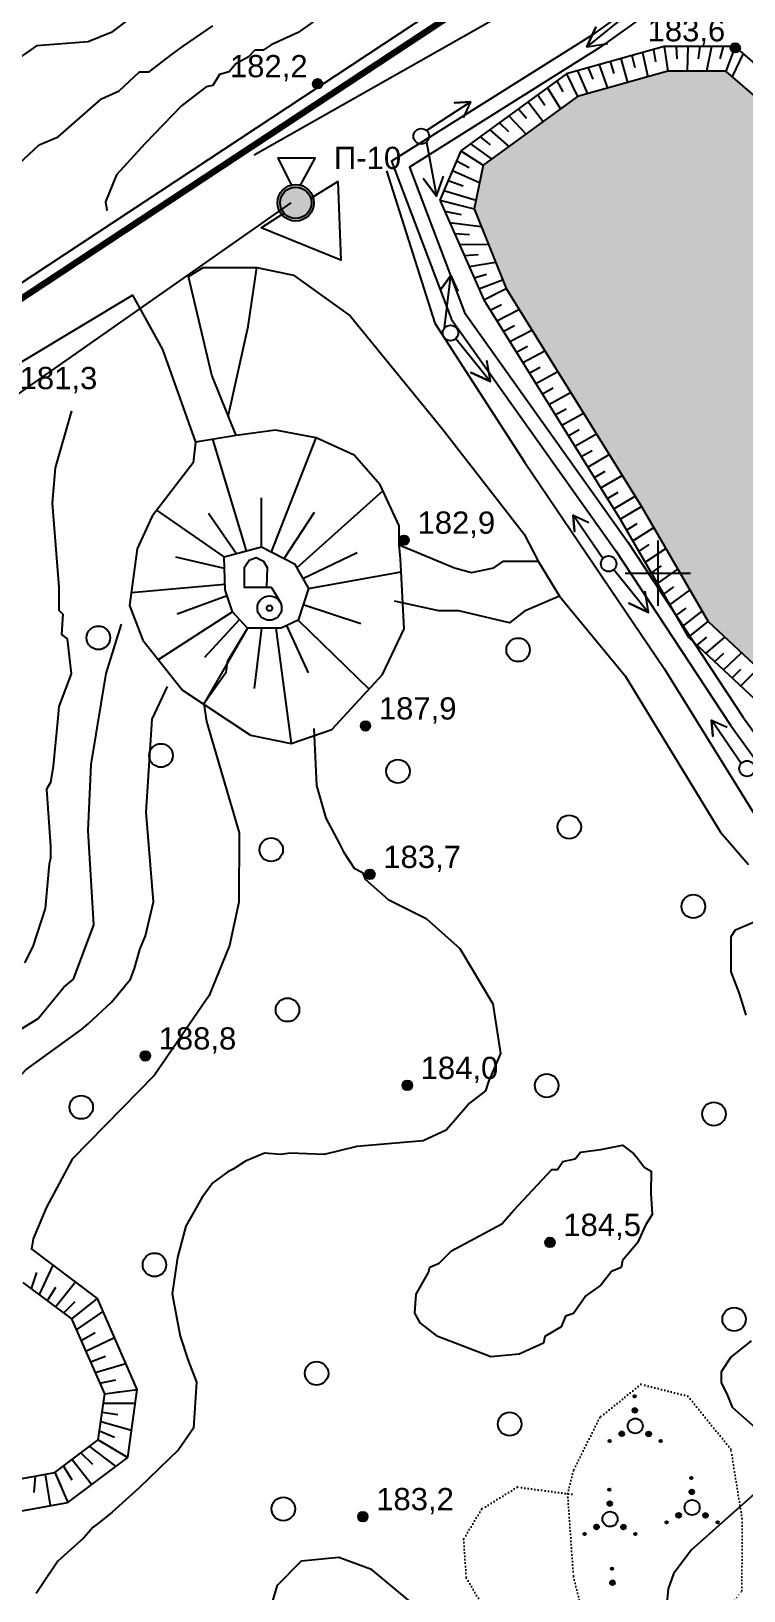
# Model space of a CAD drawing. Header units: millimetres. Extents: x 6127 to 9314, y 4730 to 7085.
# Drawn here: x 6904.1 to 7013.1, y 6244.3 to 6482.9 of the extents above; entities that cross this region are included whole.
import ezdxf

# ---------------------------------------------------------------- set-up
doc = ezdxf.new("R2010")
doc.units = ezdxf.units.MM
doc.header["$LTSCALE"] = 0.7
doc.linetypes.add('ACAD_ISO07W100', pattern=[3, 0, -3])
for name, color, linetype in [('відм', 14, 'Continuous'), ('горизонталі', 22, 'Continuous'), ('горный отвод', 7, 'Continuous'), ('дерево', 7, 'Continuous'), ('кущ', 7, 'Continuous'), ('Откос', 7, 'Continuous'), ('чорн', 255, 'Continuous')]:
    doc.layers.add(name, color=color, linetype=linetype)
doc.layers.add('ИзосеймРадиус', color=90, linetype='Continuous', lineweight=30)
doc.styles.get("Standard").update_dxf_attribs({"font": 'arial.ttf'})

msp = doc.modelspace()

# ---------------------------------------------------------------- hatches: boundary and pattern name
at = {"layer": 'відм', "ltscale": 0.2, "true_color": 0x000000}
h = msp.add_hatch(color=18, dxfattribs=at)
h.dxf.hatch_style = 1
h.paths.add_polyline_path([(7012.54, 6480.34, 1), (7011.07, 6480.34, 1)])
h = msp.add_hatch(color=18, dxfattribs=at)
h.dxf.hatch_style = 1
h.paths.add_polyline_path([(6948.65, 6474.84, 1), (6947.19, 6474.85, 1)])
h = msp.add_hatch(color=18, dxfattribs=at)
h.dxf.hatch_style = 1
h.paths.add_polyline_path([(6961.9, 6405.04, 1), (6960.43, 6405.04, 1)])
h = msp.add_hatch(color=18, dxfattribs=at)
h.dxf.hatch_style = 1
h.paths.add_polyline_path([(6956, 6376.62, 1), (6954.53, 6376.62, 1)])
h = msp.add_hatch(color=18, dxfattribs=at)
h.dxf.hatch_style = 1
h.paths.add_polyline_path([(6956.67, 6353.91, 1), (6955.2, 6353.92, 1)])
h = msp.add_hatch(color=18, dxfattribs=at)
h.dxf.hatch_style = 1
h.paths.add_polyline_path([(6922.3, 6326.14, 1), (6920.84, 6326.14, 1)])
h = msp.add_hatch(color=18, dxfattribs=at)
h.dxf.hatch_style = 1
h.paths.add_polyline_path([(6962.38, 6321.63, 1), (6960.92, 6321.64, 1)])
h = msp.add_hatch(color=18, dxfattribs=at)
h.dxf.hatch_style = 1
h.paths.add_polyline_path([(6984.2, 6297.62, 1), (6982.74, 6297.62, 1)])
h = msp.add_hatch(color=18, dxfattribs=at)
h.dxf.hatch_style = 1
h.paths.add_polyline_path([(6955.58, 6255.67, 1), (6954.12, 6255.67, 1)])
at = {"layer": 'кущ', "ltscale": 0.2, "true_color": 0x000000}
h = msp.add_hatch(color=18, dxfattribs=at)
h.dxf.hatch_style = 1
h.paths.add_polyline_path([(6996.47, 6271.56), (6996.46, 6272.28, -0.133506), (6996.64, 6272.23, -0.764437)])
h.paths.add_polyline_path([(6996.47, 6271.56, -0.133506), (6996.29, 6271.6, -0.764437), (6996.46, 6272.28)])
h.paths.add_polyline_path([(6996.42, 6274.24, -0.133506), (6996.51, 6274.21, -0.764437), (6996.43, 6273.88)])
h.paths.add_polyline_path([(6996.42, 6274.24), (6996.43, 6273.88, -0.133506), (6996.33, 6273.9, -0.764437)])
h = msp.add_hatch(color=18, dxfattribs=at)
h.dxf.hatch_style = 1
h.paths.add_polyline_path([(6994.78, 6268.52), (6994.15, 6268.16, -0.133506), (6994.1, 6268.34, -0.764437)])
h.paths.add_polyline_path([(6994.78, 6268.52, -0.133506), (6994.83, 6268.34, -0.764437), (6994.15, 6268.16)])
h.paths.add_polyline_path([(6992.46, 6267.17, -0.133506), (6992.44, 6267.26, -0.764437), (6992.77, 6267.35)])
h.paths.add_polyline_path([(6992.46, 6267.17), (6992.77, 6267.35, -0.133506), (6992.8, 6267.26, -0.764437)])
h = msp.add_hatch(color=18, dxfattribs=at)
h.dxf.hatch_style = 1
h.paths.add_polyline_path([(6998.25, 6268.52), (6998.88, 6268.15, 0.133506), (6998.93, 6268.33, 0.764437)])
h.paths.add_polyline_path([(6998.25, 6268.52, 0.133506), (6998.2, 6268.33, 0.764437), (6998.88, 6268.15)])
h.paths.add_polyline_path([(7000.57, 6267.16, 0.133506), (7000.59, 6267.25, 0.764437), (7000.25, 6267.34)])
h.paths.add_polyline_path([(7000.57, 6267.16), (7000.25, 6267.34, 0.133506), (7000.23, 6267.25, 0.764437)])
h = msp.add_hatch(color=18, dxfattribs=at)
h.dxf.hatch_style = 1
h.paths.add_polyline_path([(6992.61, 6257.31), (6992.6, 6258.03, -0.133506), (6992.78, 6257.98, -0.764437)])
h.paths.add_polyline_path([(6992.61, 6257.31, -0.133506), (6992.43, 6257.35, -0.764437), (6992.6, 6258.03)])
h.paths.add_polyline_path([(6992.56, 6259.99, -0.133506), (6992.65, 6259.97, -0.764437), (6992.57, 6259.63)])
h.paths.add_polyline_path([(6992.56, 6259.99), (6992.57, 6259.63, -0.133506), (6992.47, 6259.65, -0.764437)])
h = msp.add_hatch(color=18, dxfattribs=at)
h.dxf.hatch_style = 1
h.paths.add_polyline_path([(7005.17, 6259.08), (7005.16, 6259.81, -0.133506), (7005.34, 6259.76, -0.764437)])
h.paths.add_polyline_path([(7005.17, 6259.08, -0.133506), (7004.99, 6259.13, -0.764437), (7005.16, 6259.81)])
h.paths.add_polyline_path([(7005.12, 6261.77, -0.133506), (7005.21, 6261.74, -0.764437), (7005.13, 6261.4)])
h.paths.add_polyline_path([(7005.12, 6261.77), (7005.13, 6261.4, -0.133506), (7005.03, 6261.43, -0.764437)])
h = msp.add_hatch(color=18, dxfattribs=at)
h.dxf.hatch_style = 1
h.paths.add_polyline_path([(7003.48, 6256.05), (7002.85, 6255.68, -0.133506), (7002.8, 6255.87, -0.764437)])
h.paths.add_polyline_path([(7003.48, 6256.05, -0.133506), (7003.53, 6255.87, -0.764437), (7002.85, 6255.68)])
h.paths.add_polyline_path([(7001.16, 6254.69, -0.133506), (7001.14, 6254.79, -0.764437), (7001.47, 6254.88)])
h.paths.add_polyline_path([(7001.16, 6254.69), (7001.47, 6254.88, -0.133506), (7001.5, 6254.79, -0.764437)])
h = msp.add_hatch(color=18, dxfattribs=at)
h.dxf.hatch_style = 1
h.paths.add_polyline_path([(7006.95, 6256.05), (7007.58, 6255.68, 0.133506), (7007.63, 6255.86, 0.764437)])
h.paths.add_polyline_path([(7006.95, 6256.05, 0.133506), (7006.9, 6255.86, 0.764437), (7007.58, 6255.68)])
h.paths.add_polyline_path([(7009.26, 6254.69, 0.133506), (7009.29, 6254.78, 0.764437), (7008.95, 6254.87)])
h.paths.add_polyline_path([(7009.26, 6254.69), (7008.95, 6254.87, 0.133506), (7008.93, 6254.78, 0.764437)])
h = msp.add_hatch(color=18, dxfattribs=at)
h.dxf.hatch_style = 1
h.paths.add_polyline_path([(6990.91, 6254.27), (6990.29, 6253.91, -0.133506), (6990.24, 6254.09, -0.764437)])
h.paths.add_polyline_path([(6990.91, 6254.27, -0.133506), (6990.96, 6254.09, -0.764437), (6990.29, 6253.91)])
h.paths.add_polyline_path([(6988.6, 6252.92, -0.133506), (6988.58, 6253.01, -0.764437), (6988.91, 6253.1)])
h.paths.add_polyline_path([(6988.6, 6252.92), (6988.91, 6253.1, -0.133506), (6988.94, 6253.01, -0.764437)])
h = msp.add_hatch(color=18, dxfattribs=at)
h.dxf.hatch_style = 1
h.paths.add_polyline_path([(6994.39, 6254.27), (6995.02, 6253.9, 0.133506), (6995.07, 6254.08, 0.764437)])
h.paths.add_polyline_path([(6994.39, 6254.27, 0.133506), (6994.34, 6254.09, 0.764437), (6995.02, 6253.9)])
h.paths.add_polyline_path([(6996.7, 6252.91, 0.133506), (6996.73, 6253, 0.764437), (6996.39, 6253.09)])
h.paths.add_polyline_path([(6996.7, 6252.91), (6996.39, 6253.09, 0.133506), (6996.37, 6253, 0.764437)])
h = msp.add_hatch(color=18, dxfattribs=at)
h.dxf.hatch_style = 1
h.paths.add_polyline_path([(6993.03, 6245.19), (6993.01, 6245.91, -0.133506), (6993.2, 6245.86, -0.764437)])
h.paths.add_polyline_path([(6993.03, 6245.19, -0.133506), (6992.84, 6245.23, -0.764437), (6993.01, 6245.91)])
h.paths.add_polyline_path([(6992.97, 6247.87, -0.133506), (6993.06, 6247.85, -0.764437), (6992.98, 6247.51)])
h.paths.add_polyline_path([(6992.97, 6247.87), (6992.98, 6247.51, -0.133506), (6992.89, 6247.53, -0.764437)])
at = {"layer": 'чорн', "ltscale": 0.2, "true_color": 0x000000}
h = msp.add_hatch(color=18, dxfattribs=at)
h.dxf.hatch_style = 1
h.set_gradient(color1=(0, 255, 255), color2=(0, 255, 255), tint=1)
h.paths.add_polyline_path([(7051.75, 6427.54), (7031.34, 6453.15), (7022.25, 6462.51), (7015.11, 6472.69), (7010.39, 6476.75), (7001.48, 6476.76), (6987.69, 6472.9), (6973.26, 6462.38), (6971.88, 6455.72), (6976.76, 6443.52), (6997.48, 6410.18), (7007.67, 6392.59), (7026.81, 6374.67), (7035.19, 6370.66), (7042.41, 6369.66), (7049.68, 6364.37), (7054.11, 6354.88), (7057.84, 6340.15), (7064.39, 6327.53), (7078.67, 6310.87), (7096.01, 6296.2), (7108.92, 6288.86), (7127.85, 6284.65), (7147.64, 6288.17), (7163.92, 6295.21), (7169.66, 6301.46), (7169.67, 6310.63), (7164.33, 6323.05), (7167.4, 6330.72), (7174.91, 6335.08), (7181.97, 6334.65), (7195.62, 6326.8), (7197.17, 6332.87), (7193.6, 6342.08), (7194.62, 6345.7), (7202.29, 6346.8), (7202.3, 6350.91), (7195.58, 6358.81), (7187.28, 6364.32), (7187.27, 6355.54), (7180.44, 6341.92), (7173.35, 6345.22), (7175.83, 6357.12), (7182.04, 6367.79), (7180.02, 6369.13), (7172.93, 6372.53), (7160.44, 6381.4), (7145.48, 6387.4), (7121.91, 6389.59), (7106.03, 6393.78), (7078.64, 6402.84), (7070.07, 6407.22)])
at = {"layer": 'чорн', "ltscale": 0.2, "true_color": 0x000000, "transparency": 33554687}
h = msp.add_hatch(color=18, dxfattribs=at)
h.dxf.hatch_style = 1
h.paths.add_polyline_path([(6947.37, 6456.64, 1), (6941.8, 6456.64, 1)])

# ---------------------------------------------------------------- linework, layer by layer
at = {"color": 18, "ltscale": 0.2, "true_color": 0x000000, "transparency": 33554687}
for p, q in [((6938.2, 6463.96), (7190.9, 6607.09)), ((6717.4, 6298.06), (6943.9, 6456.64))]:
    msp.add_line(p, q, dxfattribs=at)
at = {"color": 1, "ltscale": 0.2, "transparency": 33554687}
msp.add_circle((7198.6, 6030.85), 258, dxfattribs=at)
at = {"layer": 'відм', "color": 18, "ltscale": 0.2, "true_color": 0x000000}
for centre in [(7011.81, 6480.34), (6947.92, 6474.85), (6961.16, 6405.04), (6955.26, 6376.62), (6955.93, 6353.92), (6921.57, 6326.14), (6961.65, 6321.64), (6983.47, 6297.62), (6954.85, 6255.67)]:
    msp.add_circle(centre, 0.733, dxfattribs=at)
at = {"layer": 'горизонталі', "color": 18, "true_color": 0x000000}
for points in [[(6919.67, 6485.19), (6916.35, 6482.7), (6912.82, 6481.25), (6904.93, 6480.64), (6902.23, 6478.77)], [(6947.26, 6484.32), (6944.98, 6482.67), (6940.83, 6480.8), (6939.58, 6479.98), (6938.34, 6479.98), (6937.3, 6478.94), (6935.43, 6477.91), (6934.39, 6476.66), (6932.94, 6476.25), (6931.9, 6474.59), (6930.86, 6474.38), (6927.12, 6471.48), (6921.51, 6465.68), (6917.15, 6460.91), (6915.49, 6456.77), (6915.69, 6455.52), (6915.69, 6455.52), (6915.69, 6455.52)], [(6902.21, 6462.59), (6905.33, 6465.49), (6908.24, 6466.73), (6914.88, 6472.54), (6917.58, 6473.78), (6920.7, 6476.68), (6922.15, 6476.68), (6925.68, 6479.37), (6927.34, 6480.61), (6931.91, 6483.72)], [(6910.26, 6424.82), (6907.76, 6416.11), (6907.34, 6410.71), (6908.36, 6397.85), (6908.36, 6394.32), (6908.98, 6393.7), (6908.77, 6390.59), (6909.6, 6389.96), (6910.21, 6384.57), (6908.34, 6379.59), (6908.13, 6377.31), (6907.5, 6370.46), (6907.08, 6367.97), (6906.46, 6366.94), (6907.07, 6358.22), (6907.07, 6356.35), (6906.86, 6355.52), (6906.23, 6348.68), (6904.35, 6342.87), (6903.11, 6340.38)], [(6960.43, 6404.31), (6968.86, 6400.79), (6971.48, 6400.1), (6974.87, 6400.82), (6976.36, 6401.81), (6981.68, 6401.8)], [(6984.95, 6396.49), (6979.57, 6394.17), (6977.29, 6392.4), (6969.54, 6394.23), (6966.49, 6394.24), (6959.68, 6395.68)], [(6898.36, 6327.69), (6905.17, 6331.87), (6909.12, 6336.64), (6910.57, 6337.88), (6913.7, 6346.18), (6912.84, 6360.56), (6913.31, 6370.72), (6915.61, 6384.63), (6917.95, 6392.21)], [(6937.19, 6391.59), (6934.08, 6386.41), (6933.87, 6384.75), (6930.54, 6379.98), (6930.95, 6377.28), (6935.91, 6360.26), (6935.9, 6349.68), (6934.44, 6343.04), (6931.73, 6336.41), (6931.32, 6335.37), (6922.98, 6323.18), (6910.36, 6310.33), (6906.42, 6302.89), (6904.44, 6298.14), (6904.14, 6296.65)], [(6892.28, 6294.96), (6892.27, 6296.2), (6892.69, 6302.01), (6893.53, 6309.48), (6894.57, 6312.59), (6894.78, 6314.04), (6896.65, 6316.11), (6898.31, 6318.81), (6900.8, 6321.3), (6903.29, 6323.99), (6911.81, 6330.2), (6912.85, 6331.03), (6916.38, 6334.35), (6919.29, 6337.87), (6919.91, 6339.53), (6920.75, 6342.44), (6921.58, 6344.51), (6922.83, 6349.7), (6921.7, 6363.41), (6922.64, 6377.63), (6924.96, 6382.65)], [(6947.34, 6376.22), (6947.75, 6367.51), (6949.19, 6362.53), (6951.26, 6358.58), (6951.89, 6357.34), (6953.54, 6354.85), (6954.79, 6354.22), (6955.2, 6353.18), (6958.72, 6350.07), (6964.53, 6347.16), (6969.71, 6342.59), (6974.74, 6334.1), (6975.92, 6326.5), (6974.05, 6322.25), (6973.63, 6320.79), (6971.14, 6318.93), (6968.64, 6316.03), (6967.6, 6314.78), (6964.08, 6313.13), (6953.91, 6312.31), (6948.93, 6311.07), (6943.74, 6311.29), (6942.29, 6311.08), (6939.8, 6311.29), (6936.89, 6310.05), (6935.02, 6308.81), (6934.19, 6308.39), (6931.91, 6306.74), (6930.24, 6304.45), (6927.75, 6300.1), (6926.5, 6295.33), (6925.66, 6289.73), (6926.9, 6283.3), (6928.14, 6279.56), (6929.38, 6276.24), (6928.96, 6269.18), (6926.67, 6265.87), (6920.65, 6260.06), (6916.49, 6256.33), (6914.42, 6254.68), (6913.59, 6254.06), (6912.13, 6252.4), (6908.19, 6248.87), (6905.69, 6245.14), (6904.86, 6243.9)], [(7013.48, 6332.37), (7012.45, 6335.69), (7011.2, 6339.01), (7011.21, 6344.4), (7011.83, 6345.44), (7015.78, 6347.1)], [(6996.88, 6310.48), (6997.89, 6309.15), (6998.93, 6308.52), (6998.92, 6305.2), (6999.13, 6301.88), (6998.09, 6300.23), (6996.84, 6297.53), (6994.55, 6294.83), (6994.34, 6293.8), (6992.89, 6293.18), (6991.23, 6291.1), (6988.95, 6289.45), (6987.07, 6286.75), (6985.83, 6286.34), (6985.2, 6284.68), (6982.71, 6283.23), (6982.5, 6282.19), (6978.77, 6280.54), (6974.41, 6280.13), (6966.32, 6283.25), (6963.63, 6285.33), (6962.8, 6286.78), (6963.01, 6289.68), (6964.88, 6293), (6965.09, 6293.83), (6966.54, 6294.45), (6968.41, 6296.32), (6976.09, 6300.46), (6977.96, 6302.53), (6983.78, 6308.75), (6984.61, 6308.75), (6985.44, 6309.99), (6987.31, 6310.4), (6988.14, 6311.44), (6991.25, 6311.85), (6994.57, 6312.47), (6996.23, 6311.22), (6996.88, 6310.48)], [(7014.25, 6282.57), (7011.14, 6280.08), (7009.68, 6277.8), (7009.68, 6276.14), (7010.51, 6274.48), (7011.33, 6272.41), (7014.86, 6269.29)], [(7015.18, 6259.52), (7010.23, 6255.12), (7005.09, 6250.55), (7002.38, 6246.9), (7001.55, 6244.62), (7001.34, 6242.54)], [(6903.65, 6226.53), (6914.27, 6230.44), (6923.84, 6231.81), (6931.21, 6230.56), (6935.27, 6231.27), (6939.51, 6237.46), (6941.81, 6245.2), (6945.45, 6248.93), (6951.19, 6249.45), (6956.02, 6247.67), (6962.76, 6242.07), (6970.16, 6235.93), (6976.3, 6229.13), (6979.26, 6224.59), (6980.55, 6220.14)]]:
    msp.add_lwpolyline(points, dxfattribs=at)
at = {"layer": 'горизонталі', "color": 18, "ltscale": 0.2, "true_color": 0x000000}
msp.add_lwpolyline([(6934.24, 6423.94), (6937.32, 6437.73), (6938.64, 6446.73)], dxfattribs=at)
at = {"layer": 'горный отвод', "color": 18, "ltscale": 0.2, "true_color": 0x000000}
for points in [[(6920.99, 5597.24), (6918.57, 5727.75), (6921.2, 5779.95), (6861.62, 5921.06), (6818.67, 5957.18), (6574.79, 6074.63), (6708.61, 6295.21), (6826.26, 6401.67), (6833.8, 6396.61), (7051.54, 6540.28), (7160.22, 6601.81), (7192.29, 6603.48), (7213.58, 6592.73), (7445.46, 6392.76), (7810.88, 6317.34), (7811.33, 6268.71), (8210.3, 6210.63), (8208.53, 6196.59), (8208.57, 6196.32)], [(6833.81, 6399.02), (7050.49, 6541.99), (7159.64, 6603.79), (7192.72, 6605.52), (7214.71, 6594.41), (7446.38, 6394.62), (7812.87, 6318.98), (7813.33, 6270.44), (8212.54, 6212.33), (8210.56, 6196.61), (8228.28, 6077.75), (8075.07, 6062.83), (7942.18, 6050.2), (7867.23, 6042.06), (7881.29, 5852.33), (7884.37, 5811.65), (7998.72, 5796.99), (8009.93, 5714.66)], [(6920.99, 5597.24), (6918.58, 5727.75), (6921.21, 5779.95), (6861.62, 5921.06), (6818.67, 5957.19), (6574.8, 6074.63), (6708.61, 6295.21), (6826.26, 6401.67), (6833.8, 6396.61), (7051.54, 6540.27), (7160.22, 6601.81), (7192.29, 6603.48), (7213.58, 6592.73), (7445.46, 6392.75), (7810.88, 6317.34), (7811.33, 6268.7), (8210.3, 6210.62), (8208.53, 6196.59), (8208.57, 6196.32)], [(6920.99, 5597.24), (6918.58, 5727.75), (6921.21, 5779.95), (6861.62, 5921.06), (6818.67, 5957.19), (6574.8, 6074.63), (6708.61, 6295.21), (6826.26, 6401.67), (6833.8, 6396.61), (7051.54, 6540.27), (7160.22, 6601.81), (7192.29, 6603.48), (7213.58, 6592.73), (7445.46, 6392.75), (7810.88, 6317.34), (7811.33, 6268.7), (8210.3, 6210.62), (8208.53, 6196.59), (8208.57, 6196.32)], [(6920.99, 5597.24), (6918.58, 5727.75), (6921.21, 5779.95), (6861.62, 5921.06), (6818.67, 5957.19), (6574.8, 6074.63), (6708.62, 6295.21), (6826.26, 6401.67), (6833.8, 6396.61), (7051.54, 6540.27), (7160.22, 6601.81), (7192.29, 6603.48), (7213.58, 6592.73), (7445.46, 6392.75), (7810.87, 6317.34), (7811.33, 6268.7), (8210.29, 6210.62), (8208.53, 6196.59), (8208.57, 6196.32)]]:
    msp.add_lwpolyline(points, dxfattribs=at)
at = {"layer": 'горный отвод', "color": 18, "lineweight": 200, "ltscale": 0.2, "true_color": 0x000000}
msp.add_lwpolyline([(6920.99, 5597.24), (6918.57, 5727.75), (6921.2, 5779.95), (6861.62, 5921.06), (6818.67, 5957.18), (6574.79, 6074.63), (6708.61, 6295.21), (6826.26, 6401.68), (6833.8, 6396.61), (7051.54, 6540.28), (7160.22, 6601.81), (7192.29, 6603.48), (7213.58, 6592.73), (7445.46, 6392.76), (7810.88, 6317.34), (7811.34, 6268.71), (8210.3, 6210.63), (8208.53, 6196.59), (8208.57, 6196.32)], dxfattribs=at)
at = {"layer": 'дерево', "color": 18, "ltscale": 0.2, "true_color": 0x000000}
for centre in [(6914.4, 6390.1), (6978.6, 6388.26), (6923.96, 6372.1), (6960.22, 6369.68), (6986.42, 6361.17), (6940.83, 6357.68), (7005.4, 6349.01), (6943.32, 6333.19), (6982.97, 6321.6), (6911.77, 6318.3), (7008.55, 6317.27), (6922.97, 6294.19), (7011.64, 6285.86), (6947.77, 6277.59), (6977.3, 6269.83), (6942.68, 6256.85)]:
    msp.add_circle(centre, 1.8, dxfattribs=at)
at = {"layer": 'ИзосеймРадиус', "color": 5, "lineweight": 40, "ltscale": 0.2, "transparency": 33554687}
msp.add_ellipse((7154.81, 5857.6), major_axis=(6.57, -414.64), ratio=0.737732, dxfattribs=at)
at = {"layer": 'кущ', "color": 18, "ltscale": 0.2, "true_color": 0x000000}
for centre, radius in [((6996.47, 6271.92), 0.362), ((6996.42, 6274.06), 0.181), ((6996.52, 6269.54), 1.15), ((6992.62, 6267.26), 0.181), ((6994.46, 6268.34), 0.362), ((6998.57, 6268.33), 0.362), ((7000.41, 6267.25), 0.181), ((6992.56, 6259.81), 0.181), ((7005.12, 6261.59), 0.181), ((6992.61, 6257.67), 0.362), ((7005.22, 6257.07), 1.15), ((7005.17, 6259.45), 0.362), ((6992.66, 6255.29), 1.15), ((7003.16, 6255.87), 0.362), ((7007.27, 6255.86), 0.362), ((6988.76, 6253.01), 0.181), ((6990.6, 6254.09), 0.362), ((6994.7, 6254.08), 0.362), ((6996.55, 6253), 0.181), ((7001.32, 6254.79), 0.181), ((7009.11, 6254.78), 0.181), ((6993.02, 6245.55), 0.362), ((6992.97, 6247.69), 0.181)]:
    msp.add_circle(centre, radius, dxfattribs=at)
at = {"layer": 'Откос', "color": 18, "ltscale": 0.5, "true_color": 0x000000}
for p, q in [((6997.64, 6479.62), (6998.42, 6475.91)), ((6999.3, 6480.09), (6999.63, 6478.21)), ((7000.96, 6480.55), (7001.48, 6476.76)), ((7000.96, 6480.55), (7001.48, 6476.76)), ((7002.77, 6480.55), (7002.87, 6478.66)), ((7004.57, 6480.55), (7004.45, 6476.76)), ((7006.38, 6480.55), (7006.16, 6478.65)), ((7008.19, 6480.55), (7007.42, 6476.76)), ((7009.99, 6480.54), (7009.45, 6478.65)), ((7011.8, 6480.54), (7010.39, 6476.75)), ((7011.8, 6480.54), (7011.09, 6478.65)), ((7013.03, 6479.48), (7011.33, 6475.94)), ((6989.34, 6477.3), (6990.05, 6475.53)), ((6991, 6477.76), (6992.29, 6474.19)), ((6992.66, 6478.23), (6993.24, 6476.42)), ((6994.32, 6478.69), (6995.35, 6475.05)), ((6995.98, 6479.16), (6996.43, 6477.32)), ((6984.54, 6475.3), (6985.46, 6473.62)), ((6986.01, 6476.37), (6987.69, 6472.9)), ((6986.01, 6476.37), (6986.85, 6474.63)), ((6987.68, 6476.83), (6989.23, 6473.33)), ((6981.61, 6473.15), (6982.68, 6471.59)), ((6983.08, 6474.22), (6985.07, 6470.99)), ((6977.2, 6469.94), (6979.82, 6467.16)), ((6978.67, 6471.01), (6979.9, 6469.57)), ((6980.14, 6472.08), (6982.45, 6469.08)), ((6974.26, 6467.8), (6977.2, 6465.25)), ((6975.73, 6468.87), (6977.12, 6467.54)), ((6971.32, 6465.65), (6974.57, 6463.34)), ((6972.79, 6466.72), (6974.34, 6465.51)), ((6969.2, 6463.07), (6971.09, 6462.06)), ((6969.85, 6464.58), (6973.26, 6462.38)), ((6969.85, 6464.58), (6971.55, 6463.48)), ((6968.55, 6461.56), (6972.71, 6459.72)), ((6967.25, 6458.54), (6972.16, 6457.05)), ((6967.9, 6460.05), (6970.17, 6459.22)), ((6966.6, 6457.03), (6971.88, 6455.72)), ((6966.6, 6457.03), (6969.24, 6456.37)), ((6967.35, 6455.34), (6969.89, 6454.85)), ((6968.1, 6453.64), (6972.97, 6453)), ((6968.85, 6451.95), (6971.18, 6451.8)), ((6969.61, 6450.26), (6974.05, 6450.29)), ((6970.36, 6448.57), (6972.47, 6448.75)), ((6971.11, 6446.88), (6975.13, 6447.58)), ((6971.86, 6445.18), (6973.77, 6445.71)), ((6972.61, 6443.49), (6976.21, 6444.87)), ((6973.36, 6441.8), (6976.76, 6443.52)), ((6973.36, 6441.8), (6975.06, 6442.66)), ((6974.35, 6440.2), (6976.05, 6441.07)), ((6975.35, 6438.6), (6978.73, 6440.34)), ((6976.34, 6437), (6978.03, 6437.88)), ((6977.34, 6435.41), (6980.7, 6437.17)), ((6978.33, 6433.81), (6980.01, 6434.69)), ((6979.32, 6432.21), (6982.68, 6433.99)), ((6980.32, 6430.61), (6981.99, 6431.51)), ((6981.31, 6429.01), (6984.65, 6430.82)), ((6982.31, 6427.41), (6983.97, 6428.32)), ((6983.3, 6425.81), (6986.63, 6427.64)), ((6984.29, 6424.21), (6985.95, 6425.13)), ((6985.29, 6422.62), (6988.6, 6424.47)), ((6986.28, 6421.02), (6987.93, 6421.95)), ((6987.28, 6419.42), (6990.57, 6421.29)), ((6988.27, 6417.82), (6989.92, 6418.76)), ((6989.26, 6416.22), (6992.55, 6418.12)), ((6990.26, 6414.62), (6991.9, 6415.57)), ((6991.25, 6413.02), (6994.52, 6414.94)), ((6992.25, 6411.42), (6993.88, 6412.39)), ((6993.24, 6409.83), (6996.5, 6411.77)), ((6994.23, 6408.23), (6997.48, 6410.18)), ((6994.23, 6408.23), (6995.86, 6409.2)), ((6995.18, 6406.59), (6996.8, 6407.58)), ((6996.13, 6404.95), (6999.34, 6406.98)), ((6997.08, 6403.31), (6998.67, 6404.35)), ((6998.03, 6401.68), (7001.19, 6403.78)), ((6998.98, 6400.04), (7000.55, 6401.11)), ((6999.93, 6398.4), (7003.04, 6400.59)), ((7000.88, 6396.76), (7002.42, 6397.88)), ((7001.83, 6395.12), (7004.89, 6397.39)), ((7002.77, 6393.49), (7004.3, 6394.64)), ((7003.72, 6391.85), (7006.75, 6394.19)), ((7004.67, 6390.21), (7007.67, 6392.59)), ((7004.67, 6390.21), (7006.17, 6391.4)), ((7006, 6388.96), (7007.48, 6390.18)), ((7007.34, 6387.72), (7010.22, 6390.2)), ((7008.67, 6386.47), (7010.08, 6387.74)), ((7010, 6385.22), (7012.78, 6387.81)), ((7011.33, 6383.97), (7012.69, 6385.3)), ((7012.66, 6382.73), (7015.33, 6385.42))]:
    msp.add_line(p, q, dxfattribs=at)
at = {"layer": 'Откос', "color": 18, "true_color": 0x000000}
for p, q in [((6905.38, 6289.64), (6907.48, 6294.12)), ((6904.14, 6290.58), (6904.97, 6292.99)), ((6907.85, 6287.78), (6910.87, 6291.57)), ((6906.62, 6288.71), (6907.9, 6290.78)), ((6910.33, 6285.91), (6914.26, 6289.02)), ((6909.09, 6286.84), (6910.83, 6288.57)), ((6910.33, 6285.91), (6912.29, 6287.46)), ((6911.05, 6284.27), (6915.13, 6287.03)), ((6911.77, 6282.63), (6913.88, 6283.84)), ((6912.49, 6281), (6916.87, 6283.06)), ((6913.2, 6279.36), (6915.47, 6280.22)), ((6913.92, 6277.72), (6918.61, 6279.1)), ((6914.64, 6276.08), (6917.06, 6276.6)), ((6915.36, 6274.44), (6920.35, 6275.13)), ((6915.36, 6274.44), (6917.85, 6274.79)), ((6915.16, 6273.03), (6920.05, 6273.05)), ((6914.77, 6270.22), (6919.47, 6268.89)), ((6914.96, 6271.63), (6917.36, 6271.3)), ((6914.37, 6267.4), (6918.88, 6264.74)), ((6914.37, 6267.4), (6916.63, 6266.07)), ((6914.57, 6268.81), (6916.87, 6267.81)), ((6911.72, 6265.41), (6913.47, 6263.7)), ((6913.04, 6266.4), (6917.05, 6263.36)), ((6907.74, 6262.41), (6909.73, 6257.85)), ((6907.74, 6262.41), (6908.74, 6260.13)), ((6909.07, 6263.41), (6910.31, 6261.32)), ((6910.39, 6264.41), (6913.39, 6260.61)), ((6904.73, 6261.87), (6904.51, 6259.37)), ((6906.24, 6262.14), (6907.01, 6257.36))]:
    msp.add_line(p, q, dxfattribs=at)
at = {"layer": 'чорн', "color": 18, "ltscale": 0.5, "true_color": 0x000000}
for p, q in [((7000.96, 6480.55), (6986.01, 6476.37)), ((7011.8, 6480.54), (7000.96, 6480.55)), ((7017.94, 6475.26), (7011.8, 6480.54)), ((6986.01, 6476.37), (6969.85, 6464.58)), ((7001.48, 6476.76), (6987.69, 6472.9)), ((7010.39, 6476.75), (7001.48, 6476.76)), ((7015.11, 6472.69), (7010.39, 6476.75)), ((6987.69, 6472.9), (6973.26, 6462.38)), ((6969.85, 6464.58), (6966.6, 6457.03)), ((6973.26, 6462.38), (6971.88, 6455.72)), ((6966.6, 6457.03), (6973.36, 6441.8)), ((6971.88, 6455.72), (6976.76, 6443.52)), ((6973.36, 6441.8), (6994.23, 6408.23)), ((6976.76, 6443.52), (6997.48, 6410.18)), ((6994.23, 6408.23), (7004.67, 6390.21)), ((6997.48, 6410.18), (7007.67, 6392.59)), ((7007.67, 6392.59), (7026.81, 6374.67)), ((7004.67, 6390.21), (7024.65, 6371.5))]:
    msp.add_line(p, q, dxfattribs=at)
at = {"layer": 'чорн', "color": 18, "ltscale": 0.2, "true_color": 0x000000, "transparency": 33554687}
for p, q in [((6999.99, 6404.99), (6999.99, 6394.99)), ((6994.99, 6399.99), (7004.99, 6399.99)), ((6994.99, 6399.99), (6994.99, 6399.99)), ((6994.99, 6399.99), (6999.99, 6399.99))]:
    msp.add_line(p, q, dxfattribs=at)
at = {"layer": 'чорн', "color": 18, "true_color": 0x000000}
for p, q in [((6914.26, 6289.02), (6904.1, 6296.68)), ((6910.33, 6285.91), (6902.9, 6291.51)), ((6920.35, 6275.13), (6914.26, 6289.02)), ((6915.36, 6274.44), (6910.33, 6285.91)), ((6914.37, 6267.4), (6915.36, 6274.44)), ((6918.88, 6264.74), (6920.35, 6275.13)), ((6907.74, 6262.41), (6914.37, 6267.4)), ((6909.73, 6257.85), (6918.88, 6264.74)), ((6900.22, 6261.06), (6907.74, 6262.41)), ((6896.11, 6255.39), (6909.73, 6257.85))]:
    msp.add_line(p, q, dxfattribs=at)
for points in [[(7245.25, 6546.17), (7221.12, 6566.12), (7182.2, 6592.84), (7145.05, 6584.35), (7103.6, 6565), (7070.45, 6540.95), (7036.9, 6515.79), (7012.31, 6498.32), (6989.83, 6482.25), (6959.24, 6463), (6968.42, 6438.79), (6993.57, 6403.41), (7011.11, 6376.73), (7023.43, 6359.7), (7034.53, 6345.45), (7047.22, 6329.34), (7057.92, 6315.58), (7072.73, 6297.21), (7125.68, 6272.46), (7130.71, 6270.27), (7162.11, 6260.07), (7195.89, 6249.8), (7206.71, 6266.46)], [(7243.82, 6544.44), (7219.77, 6564.33), (7181.74, 6590.43), (7145.79, 6582.22), (7104.74, 6563.05), (7071.78, 6539.15), (7038.22, 6513.98), (7013.61, 6496.5), (6991.09, 6480.39), (6961.99, 6462.08), (6970.42, 6439.85), (6995.42, 6404.68), (7012.95, 6378), (7025.22, 6361.05), (7036.3, 6346.83), (7048.98, 6330.72), (7059.68, 6316.98), (7074.15, 6299.02), (7126.6, 6274.51), (7131.51, 6272.37), (7162.78, 6262.21), (7194.93, 6252.44), (7204.83, 6267.68)], [(6958.49, 6461.53), (6965.86, 6438.24), (6979.64, 6416.92), (7000.94, 6385.41), (7016.94, 6359.53)], [(6935.47, 6421.05), (6931.74, 6430.25), (6928.17, 6445.39), (6930.4, 6446.74), (6938.64, 6446.73), (6944.26, 6445.58), (6952.91, 6439.33), (6966.93, 6422.18), (6979.54, 6405.94), (6981.68, 6401.8), (6984.95, 6396.49), (6994.98, 6384.26), (7009.56, 6360.37), (7013.82, 6355.42)], [(6832.99, 6375.03), (6827.43, 6385.82), (6843.58, 6396), (6868.13, 6411.59), (6887.6, 6423.28), (6919.62, 6442.49), (6924.18, 6434.21), (6929.24, 6420.05)]]:
    msp.add_lwpolyline(points, dxfattribs=at)
at = {"layer": 'чорн', "color": 18, "ltscale": 0.2, "true_color": 0x000000}
for points in [[(6995.67, 6485.78), (6989.1, 6480.49), (6990.51, 6483.49), (6989.1, 6480.49), (6992.33, 6481.01)], [(6964.6, 6467.68), (6971.33, 6472.06), (6968.85, 6471.92), (6971.33, 6472.06), (6970.19, 6469.66)], [(6964.6, 6465.93), (6966.1, 6457.63), (6964.14, 6460.31), (6966.1, 6457.63), (6967.19, 6460.72)], [(6946.87, 6457.37), (6951.04, 6459.92), (6951.49, 6447.87), (6939.31, 6452.81), (6942.77, 6455.07)], [(6967.36, 6437.52), (6968.29, 6445.5), (6966.81, 6443.5), (6968.29, 6445.5), (6969.4, 6443.1)], [(6969.06, 6435.86), (6974.36, 6429.29), (6971.36, 6430.7), (6974.36, 6429.29), (6973.84, 6432.52)], [(6929.24, 6420.05), (6928.87, 6416.89), (6922.64, 6408.72), (6920.34, 6403.71), (6919.16, 6395.04), (6921.17, 6389.72), (6927.28, 6382.09), (6937.65, 6375.22), (6943.88, 6373.94), (6950.1, 6376.06), (6957.88, 6384.5), (6961.19, 6391.48), (6960.62, 6402.17), (6960.43, 6404.31), (6960.43, 6407.23), (6957.49, 6413.51), (6953.51, 6418.03), (6947.71, 6420.71), (6941.48, 6421.84), (6935.47, 6421.05), (6929.24, 6420.05)], [(6931.83, 6420.47), (6937.01, 6403.42)], [(6940.86, 6403.25), (6947.71, 6420.71)], [(6939.34, 6404.04), (6939.35, 6411.52)], [(6944.73, 6400.79), (6957.92, 6412.59)], [(6933.61, 6402.51), (6923.35, 6409.64)], [(6935.45, 6403), (6931.25, 6409.11)], [(6942.82, 6402.22), (6947.43, 6409.33)], [(6991.56, 6402.22), (6987.01, 6408.84), (6987.21, 6406.36), (6987.01, 6408.84), (6989.43, 6407.76)], [(6933.61, 6402.51), (6939.34, 6404.04), (6944.38, 6401.4), (6946.52, 6397.64), (6944.93, 6392.79), (6942.33, 6391.58), (6937.19, 6391.59), (6934.9, 6394.06), (6933.78, 6397.46), (6933.61, 6402.51)], [(6945.65, 6399.18), (6953.97, 6403.14)], [(6933.67, 6400.71), (6926.24, 6402.42)], [(6940.86, 6397.77), (6936.75, 6397.77), (6936.76, 6400.92), (6937.44, 6401.98), (6938.51, 6402.37), (6939.63, 6401.84), (6940.23, 6400.86), (6940.1, 6397.77)], [(6946.52, 6397.64), (6960.72, 6400.17)], [(6993.26, 6400.55), (6998.56, 6393.98), (6995.56, 6395.39), (6998.56, 6393.98), (6998.04, 6397.21)], [(6933.76, 6398.25), (6919.42, 6396.97)], [(6934.1, 6396.51), (6926.44, 6393.74)], [(6940.86, 6397.77), (6942.23, 6395.48)], [(6934.9, 6394.06), (6923.56, 6386.75)], [(6945.73, 6395.22), (6954.54, 6392.28)], [(6937.19, 6391.59), (6930.54, 6379.98)], [(6935.97, 6392.91), (6930.63, 6387.09)], [(6939.37, 6391.58), (6938.24, 6382.35)], [(6941.55, 6391.58), (6943.88, 6373.94)], [(6943.17, 6391.97), (6946.49, 6384.73)], [(6944.93, 6392.79), (6955.8, 6382.24)], [(7012.72, 6370.89), (7008.17, 6377.51), (7008.37, 6375.03), (7008.17, 6377.51), (7010.59, 6376.43)]]:
    msp.add_lwpolyline(points, dxfattribs=at)
at = {"layer": 'чорн', "color": 18, "ltscale": 0.2, "true_color": 0x000000, "transparency": 33554687}
msp.add_lwpolyline([(6945.32, 6459.33), (6947.53, 6463.47), (6941.86, 6463.48), (6943.95, 6459.35)], dxfattribs=at)
at = {"layer": 'чорн', "color": 18, "linetype": 'ACAD_ISO07W100', "ltscale": 0.2, "true_color": 0x000000}
msp.add_lwpolyline([(6986.84, 6259.1), (6978.45, 6260.19), (6973.01, 6256.81), (6970.25, 6252.21), (6970.67, 6246.31), (6973.07, 6242.25), (6979.06, 6238.45), (6985.4, 6237.14), (6991.43, 6236.39), (6997.33, 6236.38), (7004.35, 6236.96), (7009, 6239.04), (7012.84, 6244.38), (7012.86, 6255.36), (7011.15, 6265.99), (7004.56, 6274.12), (6997.38, 6275.91), (6991.08, 6270.84), (6987.07, 6262.72), (6986.17, 6259.19), (6987.06, 6246.5), (6989.53, 6236.62)], dxfattribs=at)
at = {"layer": 'чорн', "color": 18, "ltscale": 0.2, "true_color": 0x000000}
for centre, radius in [((6963.78, 6466.81), 1.19), ((6944.58, 6456.64), 2.4), ((6968.25, 6436.73), 1.19), ((6992.45, 6401.43), 1.19), ((6940.57, 6394.64), 1.86), ((6940.57, 6394.64), 0.422), ((7013.62, 6370.1), 1.19)]:
    msp.add_circle(centre, radius, dxfattribs=at)
at = {"layer": 'чорн', "color": 18, "ltscale": 0.2, "true_color": 0x000000, "transparency": 33554687}
msp.add_circle((6944.58, 6456.64), 2.79, dxfattribs=at)

# ---------------------------------------------------------------- texts
at = {"color": 18, "ltscale": 0.2, "true_color": 0x000000, "transparency": 33554687, "insert": (6950.43, 6465.21), "char_height": 3.4, "attachment_point": 1}
msp.add_mtext_dynamic_manual_height_columns('П-10', width=29.6861, gutter_width=12.5, heights=[0], dxfattribs=at)
at = {"layer": 'чорн', "color": 18, "ltscale": 0.2, "true_color": 0x000000, "char_height": 3.4, "attachment_point": 1, "rotation": 359.9325}
for s, insert in [('183,6', (6998.4, 6484.75)), ('182,2', (6934.52, 6479.25)), ('181,3', (6902.35, 6431.54)), ('182,9', (6963.21, 6409.43)), ('187,9', (6957.3, 6381.01)), ('183,7', (6957.98, 6358.3)), ('188,8', (6923.61, 6330.53)), ('184,0', (6963.69, 6326.02)), ('184,5', (6985.51, 6302.01)), ('183,2', (6956.89, 6260.06))]:
    msp.add_mtext_dynamic_manual_height_columns(s, width=2.4374, gutter_width=12.5, heights=[0], dxfattribs=dict(at, insert=insert))

doc.saveas('drawing.dxf')
